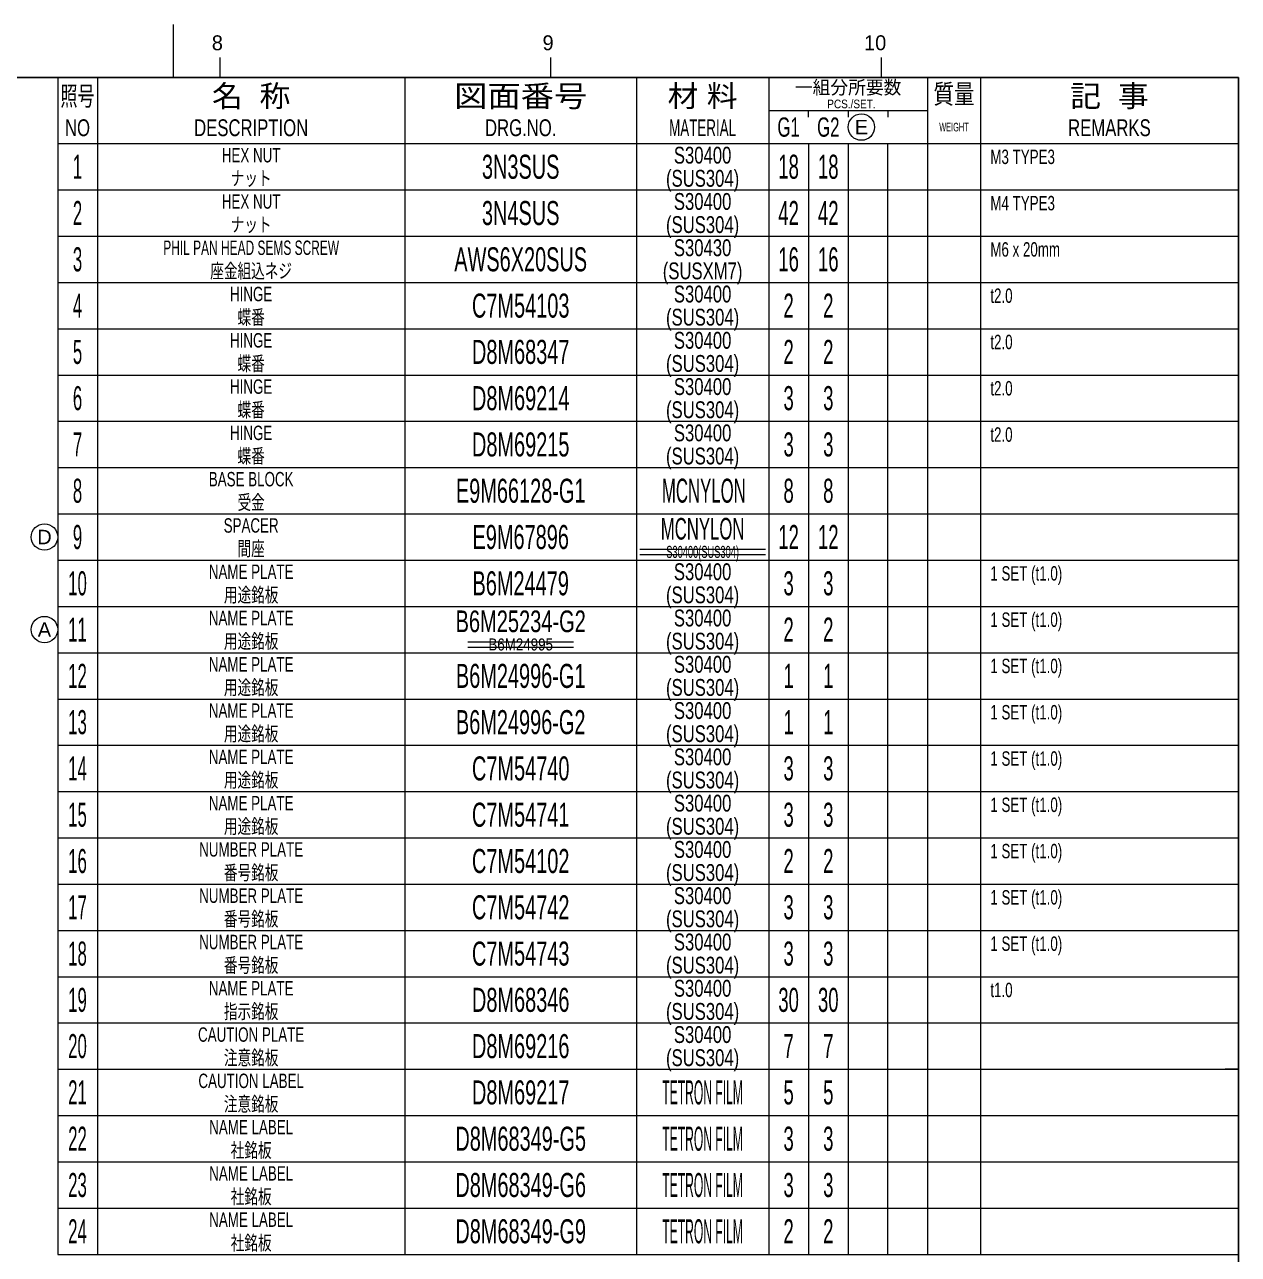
# Model space of a CAD drawing. Header units: millimetres. Extents: x 7 to 587, y 2 to 418.
# Drawn here: x 403.5 to 587, y 232 to 418 of the extents above; entities that cross this region are included whole.
import ezdxf
from ezdxf.enums import TextEntityAlignment as Align

# ---------------------------------------------------------------- set-up
doc = ezdxf.new("R2010")
doc.units = ezdxf.units.MM
for name, color, linetype in [('GR1_05', 7, 'Continuous'), ('図面枠C7M', 7, 'Continuous'), ('表題、部品表_01', 7, 'Continuous'), ('表題、部品表_02', 7, 'Continuous'), ('表題、部品表_03', 7, 'Continuous')]:
    doc.layers.add(name, color=color, linetype=linetype)
doc.styles.add('HG丸ｺﾞｼｯｸM-PRO', font='')
doc.styles.get('HG丸ｺﾞｼｯｸM-PRO').set_extended_font_data('HG丸ｺﾞｼｯｸM-PRO')

# ---------------------------------------------------------------- blocks, each defined once
blk = doc.blocks.new('BLKF023')
at = {"layer": '図面枠C7M', "color": 4, "linetype": 'Continuous', "lineweight": 13}
for p, q in [((426, 410), (426, 418)), ((433, 413), (433, 410)), ((483, 413), (483, 410)), ((533, 413), (533, 410)), ((585, 393), (587, 393)), ((585, 386), (587, 386)), ((585, 379), (587, 379)), ((585, 372), (587, 372)), ((585, 365), (587, 365)), ((585, 358), (587, 358)), ((585, 351), (587, 351)), ((585, 344), (587, 344)), ((585, 337), (587, 337)), ((585, 330), (587, 330)), ((585, 323), (587, 323)), ((585, 316), (587, 316)), ((585, 309), (587, 309)), ((585, 302), (587, 302)), ((585, 295), (587, 295)), ((585, 288), (587, 288)), ((585, 281), (587, 281)), ((585, 274), (587, 274)), ((585, 267), (587, 267)), ((587, 260), (585, 260)), ((585, 253), (587, 253)), ((585, 246), (587, 246)), ((585, 239), (587, 239))]:
    blk.add_line(p, q, dxfattribs=at)
at = {"layer": '図面枠C7M', "color": 2, "linetype": 'Continuous', "lineweight": 25}
for p, q in [((33, 410), (587, 410)), ((587, 410), (587, 10))]:
    blk.add_line(p, q, dxfattribs=at)
at = {"layer": '図面枠C7M', "color": 4, "linetype": 'Continuous', "lineweight": 13, "style": 'HG丸ｺﾞｼｯｸM-PRO', "width": 1.003994}
for s, height, p in [('8', 2.25, (431.8, 413.45)), ('9', 2.25, (481.8, 413.45)), ('10', 2.255, (530.4, 413.45))]:
    blk.add_text(s, height=height, dxfattribs=at).set_placement(p, align=Align.BOTTOM_LEFT)
blk = doc.blocks.new('BLKF029')
at = {"layer": '表題、部品表_01', "color": 4, "linetype": 'Continuous', "lineweight": 13}
for p, q in [((408.5, 410), (408.5, 400)), ((408.5, 410), (587, 410)), ((414.5, 410), (414.5, 400)), ((461, 410), (461, 400)), ((496, 410), (496, 400)), ((516, 410), (516, 400)), ((540, 410), (540, 400)), ((548, 410), (548, 400)), ((587, 410), (587, 400)), ((516, 405), (540, 405)), ((522, 404), (522, 405)), ((528, 405), (528, 404)), ((534, 405), (534, 404)), ((408.5, 400), (587, 400))]:
    blk.add_line(p, q, dxfattribs=at)
at = {"layer": '表題、部品表_01', "color": 3, "linetype": 'Continuous', "lineweight": 35, "style": 'HG丸ｺﾞｼｯｸM-PRO'}
for s, height, width, p in [('名  称', 3.273, 1.042426, (437.75, 407.2)), ('図面番号', 3.273, 1.127518, (478.5, 407.2)), ('材 料', 3.273, 1.042439, (506, 407.2)), ('一組分所要数', 2.036, 0.966638, (528, 408.5)), ('質量', 2.909, 0.781842, (544, 407.5)), ('記  事', 3.273, 1.042426, (567.5, 407.2)), ('照号', 2.909, 0.651535, (411.5, 407.2)), ('PCS./SET.', 1.309, 0.862935, (528.5, 406)), ('NO', 2.545, 0.740841, (411.5, 402.4)), ('DESCRIPTION', 2.5455, 0.741365, (437.75, 402.4)), ('DRG.NO.', 2.545, 0.741189, (478.5, 402.4)), ('MATERIAL', 2.545, 0.594756, (506, 402.4)), ('REMARKS', 2.545, 0.742803, (567.5, 402.4)), ('WEIGHT', 1.309, 0.635507, (544, 402.5))]:
    blk.add_text(s, height=height, dxfattribs=dict(at, width=width)).set_placement(p, align=Align.MIDDLE_CENTER)
blk = doc.blocks.new('BLKF028')
at = {"layer": '表題、部品表_01', "color": 3, "linetype": 'Continuous', "lineweight": 13}
blk.add_blockref('BLKF029', (0, 0), dxfattribs=at)
blk = doc.blocks.new('BLKF032')
at = {"layer": '表題、部品表_02', "color": 4, "linetype": 'Continuous', "lineweight": 13}
for p, q in [((408.5, 400), (408.5, 393)), ((408.5, 400), (587, 400)), ((414.5, 400), (414.5, 393)), ((461, 400), (461, 393)), ((496, 400), (496, 393)), ((516, 400), (516, 393)), ((522, 400), (522, 393)), ((528, 400), (528, 393)), ((534, 393), (534, 400)), ((540, 400), (540, 393)), ((548, 400), (548, 393)), ((587, 400), (587, 393)), ((408.5, 393), (587, 393))]:
    blk.add_line(p, q, dxfattribs=at)
blk = doc.blocks.new('BLKF034')
at = {"layer": '表題、部品表_02', "color": 4, "linetype": 'Continuous', "lineweight": 13}
for p, q in [((408.5, 393), (408.5, 386)), ((408.5, 393), (587, 393)), ((414.5, 393), (414.5, 386)), ((461, 393), (461, 386)), ((496, 393), (496, 386)), ((516, 393), (516, 386)), ((522, 393), (522, 386)), ((528, 393), (528, 386)), ((534, 386), (534, 393)), ((540, 393), (540, 386)), ((548, 393), (548, 386)), ((587, 393), (587, 386)), ((408.5, 386), (587, 386))]:
    blk.add_line(p, q, dxfattribs=at)
blk = doc.blocks.new('BLKF036')
at = {"layer": '表題、部品表_02', "color": 4, "linetype": 'Continuous', "lineweight": 13}
for p, q in [((408.5, 386), (408.5, 379)), ((408.5, 386), (587, 386)), ((414.5, 386), (414.5, 379)), ((461, 386), (461, 379)), ((496, 386), (496, 379)), ((516, 386), (516, 379)), ((522, 386), (522, 379)), ((528, 386), (528, 379)), ((534, 379), (534, 386)), ((540, 386), (540, 379)), ((548, 386), (548, 379)), ((587, 386), (587, 379)), ((408.5, 379), (587, 379))]:
    blk.add_line(p, q, dxfattribs=at)
blk = doc.blocks.new('BLKF038')
at = {"layer": '表題、部品表_02', "color": 4, "linetype": 'Continuous', "lineweight": 13}
for p, q in [((408.5, 379), (408.5, 372)), ((408.5, 379), (587, 379)), ((414.5, 379), (414.5, 372)), ((461, 379), (461, 372)), ((496, 379), (496, 372)), ((516, 379), (516, 372)), ((522, 379), (522, 372)), ((528, 379), (528, 372)), ((534, 372), (534, 379)), ((540, 379), (540, 372)), ((548, 379), (548, 372)), ((587, 379), (587, 372)), ((408.5, 372), (587, 372))]:
    blk.add_line(p, q, dxfattribs=at)
blk = doc.blocks.new('BLKF040')
at = {"layer": '表題、部品表_02', "color": 4, "linetype": 'Continuous', "lineweight": 13}
for p, q in [((408.5, 372), (408.5, 365)), ((408.5, 372), (587, 372)), ((414.5, 372), (414.5, 365)), ((461, 372), (461, 365)), ((496, 372), (496, 365)), ((516, 372), (516, 365)), ((540, 372), (540, 365)), ((548, 372), (548, 365)), ((587, 372), (587, 365)), ((522, 372), (522, 365)), ((528, 372), (528, 365)), ((534, 365), (534, 372)), ((408.5, 365), (587, 365))]:
    blk.add_line(p, q, dxfattribs=at)
blk = doc.blocks.new('BLKF042')
at = {"layer": '表題、部品表_02', "color": 4, "linetype": 'Continuous', "lineweight": 13}
for p, q in [((408.5, 365), (408.5, 358)), ((408.5, 365), (587, 365)), ((414.5, 365), (414.5, 358)), ((461, 365), (461, 358)), ((496, 365), (496, 358)), ((516, 365), (516, 358)), ((522, 365), (522, 358)), ((528, 365), (528, 358)), ((534, 358), (534, 365)), ((540, 365), (540, 358)), ((548, 365), (548, 358)), ((587, 365), (587, 358)), ((408.5, 358), (587, 358))]:
    blk.add_line(p, q, dxfattribs=at)
blk = doc.blocks.new('BLKF044')
at = {"layer": '表題、部品表_02', "color": 4, "linetype": 'Continuous', "lineweight": 13}
for p, q in [((408.5, 358), (408.5, 351)), ((408.5, 358), (587, 358)), ((414.5, 358), (414.5, 351)), ((461, 358), (461, 351)), ((496, 358), (496, 351)), ((516, 358), (516, 351)), ((522, 358), (522, 351)), ((528, 358), (528, 351)), ((534, 351), (534, 358)), ((540, 358), (540, 351)), ((548, 358), (548, 351)), ((587, 358), (587, 351)), ((408.5, 351), (587, 351))]:
    blk.add_line(p, q, dxfattribs=at)
blk = doc.blocks.new('BLKF046')
at = {"layer": '表題、部品表_02', "color": 4, "linetype": 'Continuous', "lineweight": 13}
for p, q in [((408.5, 351), (408.5, 344)), ((408.5, 351), (587, 351)), ((414.5, 351), (414.5, 344)), ((461, 351), (461, 344)), ((496, 351), (496, 344)), ((516, 351), (516, 344)), ((522, 351), (522, 344)), ((528, 351), (528, 344)), ((534, 344), (534, 351)), ((540, 351), (540, 344)), ((548, 351), (548, 344)), ((587, 351), (587, 344)), ((408.5, 344), (587, 344))]:
    blk.add_line(p, q, dxfattribs=at)
blk = doc.blocks.new('BLKF048')
at = {"layer": '表題、部品表_02', "color": 4, "linetype": 'Continuous', "lineweight": 13}
for p, q in [((408.5, 344), (408.5, 337)), ((408.5, 344), (587, 344)), ((414.5, 344), (414.5, 337)), ((461, 344), (461, 337)), ((496, 344), (496, 337)), ((516, 344), (516, 337)), ((522, 344), (522, 337)), ((528, 344), (528, 337)), ((534, 337), (534, 344)), ((540, 344), (540, 337)), ((548, 344), (548, 337)), ((587, 344), (587, 337)), ((408.5, 337), (587, 337))]:
    blk.add_line(p, q, dxfattribs=at)
blk = doc.blocks.new('BLKF050')
at = {"layer": '表題、部品表_02', "color": 4, "linetype": 'Continuous', "lineweight": 13}
for p, q in [((408.5, 337), (408.5, 330)), ((408.5, 337), (587, 337)), ((414.5, 337), (414.5, 330)), ((461, 337), (461, 330)), ((496, 337), (496, 330)), ((516, 337), (516, 330)), ((522, 337), (522, 330)), ((528, 337), (528, 330)), ((534, 330), (534, 337)), ((540, 337), (540, 330)), ((548, 337), (548, 330)), ((587, 337), (587, 330)), ((408.5, 330), (587, 330))]:
    blk.add_line(p, q, dxfattribs=at)
blk = doc.blocks.new('BLKF052')
at = {"layer": '表題、部品表_02', "color": 4, "linetype": 'Continuous', "lineweight": 13}
for p, q in [((408.5, 330), (408.5, 323)), ((408.5, 330), (587, 330)), ((414.5, 330), (414.5, 323)), ((461, 330), (461, 323)), ((496, 330), (496, 323)), ((516, 330), (516, 323)), ((522, 330), (522, 323)), ((528, 330), (528, 323)), ((534, 323), (534, 330)), ((540, 330), (540, 323)), ((548, 330), (548, 323)), ((587, 330), (587, 323)), ((408.5, 323), (587, 323))]:
    blk.add_line(p, q, dxfattribs=at)
blk = doc.blocks.new('BLKF054')
at = {"layer": '表題、部品表_02', "color": 4, "linetype": 'Continuous', "lineweight": 13}
for p, q in [((408.5, 323), (408.5, 316)), ((408.5, 323), (587, 323)), ((414.5, 323), (414.5, 316)), ((461, 323), (461, 316)), ((496, 323), (496, 316)), ((516, 323), (516, 316)), ((522, 323), (522, 316)), ((528, 323), (528, 316)), ((534, 316), (534, 323)), ((540, 323), (540, 316)), ((548, 323), (548, 316)), ((587, 323), (587, 316)), ((408.5, 316), (587, 316))]:
    blk.add_line(p, q, dxfattribs=at)
blk = doc.blocks.new('BLKF056')
at = {"layer": '表題、部品表_02', "color": 4, "linetype": 'Continuous', "lineweight": 13}
for p, q in [((408.5, 316), (408.5, 309)), ((408.5, 316), (587, 316)), ((414.5, 316), (414.5, 309)), ((461, 316), (461, 309)), ((496, 316), (496, 309)), ((516, 316), (516, 309)), ((522, 316), (522, 309)), ((528, 316), (528, 309)), ((534, 309), (534, 316)), ((540, 316), (540, 309)), ((548, 316), (548, 309)), ((587, 316), (587, 309)), ((408.5, 309), (587, 309))]:
    blk.add_line(p, q, dxfattribs=at)
blk = doc.blocks.new('BLKF058')
at = {"layer": '表題、部品表_02', "color": 4, "linetype": 'Continuous', "lineweight": 13}
for p, q in [((408.5, 309), (408.5, 302)), ((408.5, 309), (587, 309)), ((414.5, 309), (414.5, 302)), ((461, 309), (461, 302)), ((496, 309), (496, 302)), ((516, 309), (516, 302)), ((522, 309), (522, 302)), ((528, 309), (528, 302)), ((534, 302), (534, 309)), ((540, 309), (540, 302)), ((548, 309), (548, 302)), ((587, 309), (587, 302)), ((408.5, 302), (587, 302))]:
    blk.add_line(p, q, dxfattribs=at)
blk = doc.blocks.new('BLKF060')
at = {"layer": '表題、部品表_02', "color": 4, "linetype": 'Continuous', "lineweight": 13}
for p, q in [((408.5, 302), (408.5, 295)), ((408.5, 302), (587, 302)), ((414.5, 302), (414.5, 295)), ((461, 302), (461, 295)), ((496, 302), (496, 295)), ((516, 302), (516, 295)), ((522, 302), (522, 295)), ((528, 302), (528, 295)), ((534, 295), (534, 302)), ((540, 302), (540, 295)), ((548, 302), (548, 295)), ((587, 302), (587, 295)), ((408.5, 295), (587, 295))]:
    blk.add_line(p, q, dxfattribs=at)
blk = doc.blocks.new('BLKF062')
at = {"layer": '表題、部品表_02', "color": 4, "linetype": 'Continuous', "lineweight": 13}
for p, q in [((408.5, 295), (408.5, 288)), ((408.5, 295), (587, 295)), ((414.5, 295), (414.5, 288)), ((461, 295), (461, 288)), ((496, 295), (496, 288)), ((516, 295), (516, 288)), ((522, 295), (522, 288)), ((528, 295), (528, 288)), ((534, 288), (534, 295)), ((540, 295), (540, 288)), ((548, 295), (548, 288)), ((587, 295), (587, 288)), ((408.5, 288), (587, 288))]:
    blk.add_line(p, q, dxfattribs=at)
blk = doc.blocks.new('BLKF064')
at = {"layer": '表題、部品表_02', "color": 4, "linetype": 'Continuous', "lineweight": 13}
for p, q in [((408.5, 288), (408.5, 281)), ((408.5, 288), (587, 288)), ((414.5, 288), (414.5, 281)), ((461, 288), (461, 281)), ((496, 288), (496, 281)), ((516, 288), (516, 281)), ((522, 288), (522, 281)), ((528, 288), (528, 281)), ((534, 281), (534, 288)), ((540, 288), (540, 281)), ((548, 288), (548, 281)), ((587, 288), (587, 281)), ((408.5, 281), (587, 281))]:
    blk.add_line(p, q, dxfattribs=at)
blk = doc.blocks.new('BLKF066')
at = {"layer": '表題、部品表_02', "color": 4, "linetype": 'Continuous', "lineweight": 13}
for p, q in [((408.5, 281), (408.5, 274)), ((408.5, 281), (587, 281)), ((414.5, 281), (414.5, 274)), ((461, 281), (461, 274)), ((496, 281), (496, 274)), ((516, 281), (516, 274)), ((522, 281), (522, 274)), ((528, 281), (528, 274)), ((534, 274), (534, 281)), ((540, 281), (540, 274)), ((548, 281), (548, 274)), ((587, 281), (587, 274)), ((408.5, 274), (587, 274))]:
    blk.add_line(p, q, dxfattribs=at)
blk = doc.blocks.new('BLKF068')
at = {"layer": '表題、部品表_02', "color": 4, "linetype": 'Continuous', "lineweight": 13}
for p, q in [((408.5, 274), (408.5, 267)), ((408.5, 274), (587, 274)), ((414.5, 274), (414.5, 267)), ((461, 274), (461, 267)), ((496, 274), (496, 267)), ((516, 274), (516, 267)), ((522, 274), (522, 267)), ((528, 274), (528, 267)), ((534, 267), (534, 274)), ((540, 274), (540, 267)), ((548, 274), (548, 267)), ((587, 274), (587, 267)), ((408.5, 267), (587, 267))]:
    blk.add_line(p, q, dxfattribs=at)
blk = doc.blocks.new('BLKF070')
at = {"layer": '表題、部品表_02', "color": 4, "linetype": 'Continuous', "lineweight": 13}
for p, q in [((408.5, 267), (408.5, 260)), ((408.5, 267), (587, 267)), ((414.5, 267), (414.5, 260)), ((461, 267), (461, 260)), ((496, 267), (496, 260)), ((516, 267), (516, 260)), ((522, 267), (522, 260)), ((528, 267), (528, 260)), ((534, 260), (534, 267)), ((540, 267), (540, 260)), ((548, 267), (548, 260)), ((587, 267), (587, 260)), ((408.5, 260), (587, 260))]:
    blk.add_line(p, q, dxfattribs=at)
blk = doc.blocks.new('BLKF072')
at = {"layer": '表題、部品表_02', "color": 4, "linetype": 'Continuous', "lineweight": 13}
for p, q in [((408.5, 260), (408.5, 253)), ((408.5, 260), (587, 260)), ((414.5, 260), (414.5, 253)), ((461, 260), (461, 253)), ((496, 260), (496, 253)), ((516, 260), (516, 253)), ((522, 260), (522, 253)), ((528, 260), (528, 253)), ((534, 253), (534, 260)), ((540, 260), (540, 253)), ((548, 260), (548, 253)), ((587, 260), (587, 253)), ((408.5, 253), (587, 253))]:
    blk.add_line(p, q, dxfattribs=at)
blk = doc.blocks.new('BLKF074')
at = {"layer": '表題、部品表_02', "color": 4, "linetype": 'Continuous', "lineweight": 13}
for p, q in [((408.5, 253), (408.5, 246)), ((408.5, 253), (587, 253)), ((414.5, 253), (414.5, 246)), ((461, 253), (461, 246)), ((496, 253), (496, 246)), ((516, 253), (516, 246)), ((522, 253), (522, 246)), ((528, 253), (528, 246)), ((534, 246), (534, 253)), ((540, 253), (540, 246)), ((548, 253), (548, 246)), ((587, 253), (587, 246)), ((408.5, 246), (587, 246))]:
    blk.add_line(p, q, dxfattribs=at)
blk = doc.blocks.new('BLKF076')
at = {"layer": '表題、部品表_02', "color": 4, "linetype": 'Continuous', "lineweight": 13}
for p, q in [((408.5, 246), (408.5, 239)), ((408.5, 246), (587, 246)), ((414.5, 246), (414.5, 239)), ((461, 246), (461, 239)), ((496, 246), (496, 239)), ((516, 246), (516, 239)), ((522, 246), (522, 239)), ((528, 246), (528, 239)), ((534, 239), (534, 246)), ((540, 246), (540, 239)), ((548, 246), (548, 239)), ((587, 246), (587, 239)), ((408.5, 239), (587, 239))]:
    blk.add_line(p, q, dxfattribs=at)
blk = doc.blocks.new('BLKF078')
at = {"layer": '表題、部品表_02', "color": 4, "linetype": 'Continuous', "lineweight": 13}
for p, q in [((408.5, 239), (408.5, 232)), ((408.5, 239), (587, 239)), ((414.5, 239), (414.5, 232)), ((461, 239), (461, 232)), ((496, 239), (496, 232)), ((516, 239), (516, 232)), ((522, 239), (522, 232)), ((528, 239), (528, 232)), ((534, 232), (534, 239)), ((540, 239), (540, 232)), ((548, 239), (548, 232)), ((587, 239), (587, 232)), ((408.5, 232), (587, 232))]:
    blk.add_line(p, q, dxfattribs=at)
blk = doc.blocks.new('BLKF122')
at = {"layer": 'GR1_05', "color": 4, "linetype": 'Continuous', "lineweight": 13}
blk.add_circle((406.5, 326.5), 2, dxfattribs=at)
at = {"layer": 'GR1_05', "color": 4, "linetype": 'Continuous', "lineweight": 13, "style": 'HG丸ｺﾞｼｯｸM-PRO', "width": 1.042301}
blk.add_text('A', height=2.18, dxfattribs=at).set_placement((406.5, 326.5), align=Align.MIDDLE_CENTER)
blk = doc.blocks.new('BLKF142')
at = {"layer": 'GR1_05', "color": 4, "linetype": 'Continuous', "lineweight": 13}
blk.add_circle((406.5, 340.5), 2, dxfattribs=at)
at = {"layer": 'GR1_05', "color": 4, "linetype": 'Continuous', "lineweight": 13, "style": 'HG丸ｺﾞｼｯｸM-PRO', "width": 1.042833}
blk.add_text('D', height=2.18, dxfattribs=at).set_placement((406.5, 340.5), align=Align.MIDDLE_CENTER)
blk = doc.blocks.new('BLKF149')
at = {"layer": 'GR1_05', "color": 4, "linetype": 'Continuous', "lineweight": 13}
blk.add_circle((530, 402.5), 2, dxfattribs=at)
at = {"layer": 'GR1_05', "color": 4, "linetype": 'Continuous', "lineweight": 13, "style": 'HG丸ｺﾞｼｯｸM-PRO', "width": 1.04259}
blk.add_text('E', height=2.18, dxfattribs=at).set_placement((530, 402.5), align=Align.MIDDLE_CENTER)

msp = doc.modelspace()

# ---------------------------------------------------------------- linework, layer by layer
at = {"layer": 'GR1_05', "color": 4, "linetype": 'Continuous', "lineweight": 13}
for p, q in [((496.5, 338.65), (515.5, 338.65)), ((496.5, 337.85), (515.5, 337.85)), ((470.5, 324.65), (486.5, 324.65)), ((470.5, 323.85), (486.5, 323.85))]:
    msp.add_line(p, q, dxfattribs=at)

# ---------------------------------------------------------------- block references
for name in ['BLKF149', 'BLKF142', 'BLKF122']:
    msp.add_blockref(name, (0, 0), dxfattribs=at)
at = {"layer": '図面枠C7M', "color": 4, "linetype": 'Continuous', "lineweight": 13}
msp.add_blockref('BLKF023', (0, 0), dxfattribs=at)
at = {"layer": '表題、部品表_01', "color": 3, "linetype": 'Continuous', "lineweight": 13}
msp.add_blockref('BLKF028', (0, 0), dxfattribs=at)
at = {"layer": '表題、部品表_02', "color": 4, "linetype": 'Continuous', "lineweight": 13}
for name in ['BLKF032', 'BLKF034', 'BLKF036', 'BLKF038', 'BLKF040', 'BLKF042', 'BLKF044', 'BLKF046', 'BLKF048', 'BLKF050', 'BLKF052', 'BLKF054', 'BLKF056', 'BLKF058', 'BLKF060', 'BLKF062', 'BLKF064', 'BLKF066', 'BLKF068', 'BLKF070', 'BLKF072', 'BLKF074', 'BLKF076', 'BLKF078']:
    msp.add_blockref(name, (0, 0), dxfattribs=at)

# ---------------------------------------------------------------- texts
at = {"layer": 'GR1_05', "color": 3, "linetype": 'Continuous', "lineweight": 35, "style": 'HG丸ｺﾞｼｯｸM-PRO'}
for s, height, width, p in [('S30400(SUS304)', 1.8182, 0.576623, (506, 338.25)), ('B6M24995', 1.818, 0.829033, (478.5, 324.25))]:
    msp.add_text(s, height=height, dxfattribs=dict(at, width=width)).set_placement(p, align=Align.MIDDLE_CENTER)
at = {"layer": '表題、部品表_01', "color": 3, "linetype": 'Continuous', "lineweight": 35, "style": 'HG丸ｺﾞｼｯｸM-PRO', "width": 0.651982}
for s, p in [('G1', (519, 402.5)), ('G2', (525, 402.5))]:
    msp.add_text(s, height=2.909, dxfattribs=at).set_placement(p, align=Align.MIDDLE_CENTER)
at = {"layer": '表題、部品表_03', "color": 3, "linetype": 'Continuous', "lineweight": 35, "style": 'HG丸ｺﾞｼｯｸM-PRO'}
for s, height, width, p in [('1', 3.64, 0.521199, (411.5, 396.5)), ('HEX NUT', 2.182, 0.692138, (437.75, 398.25)), ('3N3SUS', 3.636, 0.619673, (478.5, 396.5)), ('S30400', 2.545, 0.740904, (506, 398.25)), ('18', 3.636, 0.576062, (519, 396.5)), ('18', 3.636, 0.576062, (525, 396.5)), ('ナット', 2.182, 0.692256, (437.75, 394.75)), ('(SUS304)', 2.545, 0.740651, (506, 394.75)), ('S30400', 2.545, 0.740904, (506, 391.25)), ('2', 3.64, 0.521199, (411.5, 389.5)), ('HEX NUT', 2.182, 0.692138, (437.75, 391.25)), ('3N4SUS', 3.636, 0.619673, (478.5, 389.5)), ('42', 3.636, 0.576062, (519, 389.5)), ('42', 3.636, 0.576062, (525, 389.5)), ('ナット', 2.182, 0.692256, (437.75, 387.75)), ('(SUS304)', 2.545, 0.740651, (506, 387.75)), ('PHIL PAN HEAD SEMS SCREW', 2.1818, 0.618673, (437.75, 384.25)), ('S30430', 2.545, 0.740904, (506, 384.25)), ('3', 3.64, 0.521199, (411.5, 382.5)), ('AWS6X20SUS', 3.636, 0.618991, (478.5, 382.5)), ('16', 3.636, 0.576062, (519, 382.5)), ('16', 3.636, 0.576062, (525, 382.5)), ('座金組込ネジ', 2.182, 0.692256, (437.75, 380.75)), ('(SUSXM7)', 2.545, 0.740658, (506, 380.75)), ('HINGE', 2.182, 0.691713, (437.75, 377.25)), ('S30400', 2.545, 0.740904, (506, 377.25)), ('4', 3.64, 0.521199, (411.5, 375.5)), ('C7M54103', 3.636, 0.619792, (478.5, 375.5)), ('2', 3.64, 0.576062, (519, 375.5)), ('2', 3.64, 0.576062, (525, 375.5)), ('蝶番', 2.182, 0.692256, (437.75, 373.75)), ('(SUS304)', 2.545, 0.740651, (506, 373.75)), ('5', 3.64, 0.521199, (411.5, 368.5)), ('HINGE', 2.182, 0.691713, (437.75, 370.25)), ('D8M68347', 3.636, 0.619412, (478.5, 368.5)), ('S30400', 2.545, 0.740904, (506, 370.25)), ('2', 3.64, 0.576062, (519, 368.5)), ('2', 3.64, 0.576062, (525, 368.5)), ('蝶番', 2.182, 0.692256, (437.75, 366.75)), ('(SUS304)', 2.545, 0.740651, (506, 366.75)), ('S30400', 2.545, 0.740904, (506, 363.25)), ('6', 3.64, 0.521199, (411.5, 361.5)), ('HINGE', 2.182, 0.691713, (437.75, 363.25)), ('D8M69214', 3.636, 0.619412, (478.5, 361.5)), ('3', 3.64, 0.576062, (519, 361.5)), ('3', 3.64, 0.576062, (525, 361.5)), ('蝶番', 2.182, 0.692256, (437.75, 359.75)), ('(SUS304)', 2.545, 0.740651, (506, 359.75)), ('HINGE', 2.182, 0.691713, (437.75, 356.25)), ('S30400', 2.545, 0.740904, (506, 356.25)), ('7', 3.64, 0.521199, (411.5, 354.5)), ('D8M69215', 3.636, 0.619412, (478.5, 354.5)), ('3', 3.64, 0.576062, (519, 354.5)), ('3', 3.64, 0.576062, (525, 354.5)), ('蝶番', 2.182, 0.692256, (437.75, 352.75)), ('(SUS304)', 2.545, 0.740651, (506, 352.75)), ('BASE BLOCK', 2.182, 0.69275, (437.75, 349.25)), ('8', 3.64, 0.521199, (411.5, 347.5)), ('E9M66128-G1', 3.6364, 0.619453, (478.5, 347.5)), ('MCNYLON', 3.636, 0.521558, (506.19, 347.51)), ('8', 3.64, 0.576062, (519, 347.5)), ('8', 3.64, 0.576062, (525, 347.5)), ('受金', 2.182, 0.692256, (437.75, 345.75)), ('9', 3.64, 0.521199, (411.5, 340.5)), ('SPACER', 2.182, 0.692189, (437.75, 342.25)), ('E9M67896', 3.636, 0.619819, (478.5, 340.5)), ('MCNYLON', 3.273, 0.578042, (506, 341.75)), ('12', 3.636, 0.576062, (519, 340.5)), ('12', 3.636, 0.576062, (525, 340.5)), ('間座', 2.182, 0.692256, (437.75, 338.75)), ('10', 3.636, 0.521199, (411.5, 333.5)), ('NAME PLATE', 2.182, 0.692312, (437.75, 335.25)), ('B6M24479', 3.636, 0.619614, (478.5, 333.5)), ('S30400', 2.545, 0.740904, (506, 335.25)), ('3', 3.64, 0.576062, (519, 333.5)), ('3', 3.64, 0.576062, (525, 333.5)), ('用途銘板', 2.182, 0.692256, (437.75, 331.75)), ('(SUS304)', 2.545, 0.740651, (506, 331.75)), ('NAME PLATE', 2.182, 0.692312, (437.75, 328.25)), ('B6M25234-G2', 3.2727, 0.691811, (478.5, 327.75)), ('S30400', 2.545, 0.740904, (506, 328.25)), ('11', 3.636, 0.521199, (411.5, 326.5)), ('2', 3.64, 0.576062, (519, 326.5)), ('2', 3.64, 0.576062, (525, 326.5)), ('用途銘板', 2.182, 0.692256, (437.75, 324.75)), ('(SUS304)', 2.545, 0.740651, (506, 324.75)), ('NAME PLATE', 2.182, 0.692312, (437.75, 321.25)), ('S30400', 2.545, 0.740904, (506, 321.25)), ('12', 3.636, 0.521199, (411.5, 319.5)), ('B6M24996-G1', 3.6364, 0.619302, (478.5, 319.5)), ('1', 3.64, 0.576062, (519, 319.5)), ('1', 3.64, 0.576062, (525, 319.5)), ('用途銘板', 2.182, 0.692256, (437.75, 317.75)), ('(SUS304)', 2.545, 0.740651, (506, 317.75)), ('13', 3.636, 0.521199, (411.5, 312.5)), ('NAME PLATE', 2.182, 0.692312, (437.75, 314.25)), ('B6M24996-G2', 3.6364, 0.619302, (478.5, 312.5)), ('S30400', 2.545, 0.740904, (506, 314.25)), ('1', 3.64, 0.576062, (519, 312.5)), ('1', 3.64, 0.576062, (525, 312.5)), ('用途銘板', 2.182, 0.692256, (437.75, 310.75)), ('(SUS304)', 2.545, 0.740651, (506, 310.75)), ('14', 3.636, 0.521199, (411.5, 305.5)), ('NAME PLATE', 2.182, 0.692312, (437.75, 307.25)), ('C7M54740', 3.636, 0.619792, (478.5, 305.5)), ('S30400', 2.545, 0.740904, (506, 307.25)), ('3', 3.64, 0.576062, (519, 305.5)), ('3', 3.64, 0.576062, (525, 305.5)), ('用途銘板', 2.182, 0.692256, (437.75, 303.75)), ('(SUS304)', 2.545, 0.740651, (506, 303.75)), ('NAME PLATE', 2.182, 0.692312, (437.75, 300.25)), ('S30400', 2.545, 0.740904, (506, 300.25)), ('15', 3.636, 0.521199, (411.5, 298.5)), ('C7M54741', 3.636, 0.619792, (478.5, 298.5)), ('3', 3.64, 0.576062, (519, 298.5)), ('3', 3.64, 0.576062, (525, 298.5)), ('用途銘板', 2.182, 0.692256, (437.75, 296.75)), ('(SUS304)', 2.545, 0.740651, (506, 296.75)), ('NUMBER PLATE', 2.1818, 0.692437, (437.75, 293.25)), ('S30400', 2.545, 0.740904, (506, 293.25)), ('16', 3.636, 0.521199, (411.5, 291.5)), ('C7M54102', 3.636, 0.619792, (478.5, 291.5)), ('2', 3.64, 0.576062, (519, 291.5)), ('2', 3.64, 0.576062, (525, 291.5)), ('番号銘板', 2.182, 0.692256, (437.75, 289.75)), ('(SUS304)', 2.545, 0.740651, (506, 289.75)), ('NUMBER PLATE', 2.1818, 0.692437, (437.75, 286.25)), ('S30400', 2.545, 0.740904, (506, 286.25)), ('17', 3.636, 0.521199, (411.5, 284.5)), ('C7M54742', 3.636, 0.619792, (478.5, 284.5)), ('3', 3.64, 0.576062, (519, 284.5)), ('3', 3.64, 0.576062, (525, 284.5)), ('番号銘板', 2.182, 0.692256, (437.75, 282.75)), ('(SUS304)', 2.545, 0.740651, (506, 282.75)), ('18', 3.636, 0.521199, (411.5, 277.5)), ('NUMBER PLATE', 2.1818, 0.692437, (437.75, 279.25)), ('C7M54743', 3.636, 0.619792, (478.5, 277.5)), ('S30400', 2.545, 0.740904, (506, 279.25)), ('3', 3.64, 0.576062, (519, 277.5)), ('3', 3.64, 0.576062, (525, 277.5)), ('番号銘板', 2.182, 0.692256, (437.75, 275.75)), ('(SUS304)', 2.545, 0.740651, (506, 275.75)), ('S30400', 2.545, 0.740904, (506, 272.25)), ('19', 3.636, 0.521199, (411.5, 270.5)), ('NAME PLATE', 2.182, 0.692312, (437.75, 272.25)), ('D8M68346', 3.636, 0.619412, (478.5, 270.5)), ('30', 3.636, 0.576062, (519, 270.5)), ('30', 3.636, 0.576062, (525, 270.5)), ('指示銘板', 2.182, 0.692256, (437.75, 268.75)), ('(SUS304)', 2.545, 0.740651, (506, 268.75)), ('CAUTION PLATE', 2.1818, 0.692676, (437.75, 265.25)), ('S30400', 2.545, 0.740904, (506, 265.25)), ('20', 3.636, 0.521199, (411.5, 263.5)), ('D8M69216', 3.636, 0.619412, (478.5, 263.5)), ('7', 3.64, 0.576062, (519, 263.5)), ('7', 3.64, 0.576062, (525, 263.5)), ('注意銘板', 2.182, 0.692256, (437.75, 261.75)), ('(SUS304)', 2.545, 0.740651, (506, 261.75)), ('CAUTION LABEL', 2.1818, 0.692867, (437.75, 258.25)), ('21', 3.636, 0.521199, (411.5, 256.5)), ('D8M69217', 3.636, 0.619412, (478.5, 256.5)), ('TETRON FILM', 3.6364, 0.375921, (506, 256.5)), ('5', 3.64, 0.576062, (519, 256.5)), ('5', 3.64, 0.576062, (525, 256.5)), ('注意銘板', 2.182, 0.692256, (437.75, 254.75)), ('22', 3.636, 0.521199, (411.5, 249.5)), ('NAME LABEL', 2.182, 0.692548, (437.75, 251.25)), ('D8M68349-G5', 3.6364, 0.619153, (478.5, 249.5)), ('TETRON FILM', 3.6364, 0.375921, (506, 249.5)), ('3', 3.64, 0.576062, (519, 249.5)), ('3', 3.64, 0.576062, (525, 249.5)), ('社銘板', 2.182, 0.692256, (437.75, 247.75)), ('23', 3.636, 0.521199, (411.5, 242.5)), ('NAME LABEL', 2.182, 0.692548, (437.75, 244.25)), ('D8M68349-G6', 3.6364, 0.619153, (478.5, 242.5)), ('TETRON FILM', 3.6364, 0.375921, (506, 242.5)), ('3', 3.64, 0.576062, (519, 242.5)), ('3', 3.64, 0.576062, (525, 242.5)), ('社銘板', 2.182, 0.692256, (437.75, 240.75)), ('NAME LABEL', 2.182, 0.692548, (437.75, 237.25)), ('24', 3.636, 0.521199, (411.5, 235.5)), ('D8M68349-G9', 3.6364, 0.619153, (478.5, 235.5)), ('TETRON FILM', 3.6364, 0.375921, (506, 235.5)), ('2', 3.64, 0.576062, (519, 235.5)), ('2', 3.64, 0.576062, (525, 235.5)), ('社銘板', 2.182, 0.692256, (437.75, 233.75))]:
    msp.add_text(s, height=height, dxfattribs=dict(at, width=width)).set_placement(p, align=Align.MIDDLE_CENTER)
for s, height, width, p in [('M3 TYPE3', 2.182, 0.692013, (549.5, 398)), ('M4 TYPE3', 2.182, 0.692013, (549.5, 391)), ('M6 x 20mm', 2.182, 0.691251, (549.5, 384)), ('t2.0', 2.182, 0.690457, (549.5, 377)), ('t2.0', 2.182, 0.690457, (549.5, 370)), ('t2.0', 2.182, 0.690457, (549.5, 363)), ('t2.0', 2.182, 0.690457, (549.5, 356)), ('1 SET (t1.0)', 2.1818, 0.690954, (549.5, 335)), ('1 SET (t1.0)', 2.1818, 0.690954, (549.5, 328)), ('1 SET (t1.0)', 2.1818, 0.690954, (549.5, 321)), ('1 SET (t1.0)', 2.1818, 0.690954, (549.5, 314)), ('1 SET (t1.0)', 2.1818, 0.690954, (549.5, 307)), ('1 SET (t1.0)', 2.1818, 0.690954, (549.5, 300)), ('1 SET (t1.0)', 2.1818, 0.690954, (549.5, 293)), ('1 SET (t1.0)', 2.1818, 0.690954, (549.5, 286)), ('1 SET (t1.0)', 2.1818, 0.690954, (549.5, 279)), ('t1.0', 2.182, 0.690457, (549.5, 272))]:
    msp.add_text(s, height=height, dxfattribs=dict(at, width=width)).set_placement(p, align=Align.MIDDLE_LEFT)

doc.saveas('drawing.dxf')
